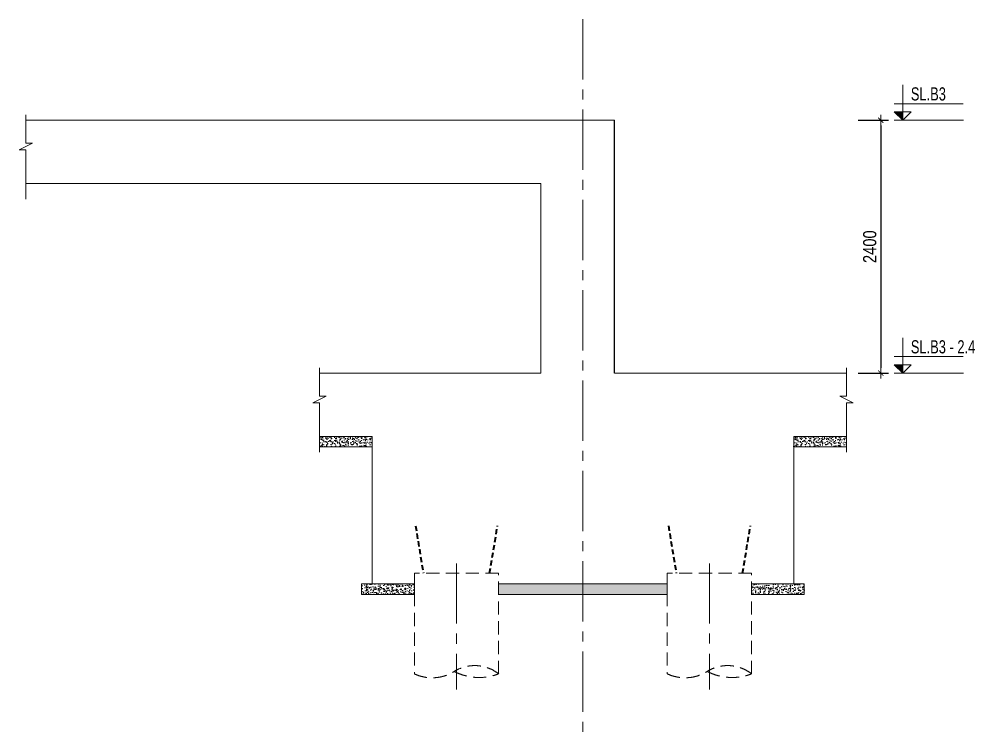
# Model space of a CAD drawing. Header units: millimetres. Extents: x -134772 to 596971, y -129535 to 35703.
# Drawn here: x 26924 to 35993, y 28901 to 35703 of the extents above; entities that cross this region are included whole.
import ezdxf

# ---------------------------------------------------------------- set-up
doc = ezdxf.new("R2010")
doc.units = ezdxf.units.MM
doc.header["$MEASUREMENT"] = 0
doc.linetypes.add('CENTER2', pattern=[28.575, 19.05, -3.175, 3.175, -3.175])
doc.linetypes.add('HIDDEN', pattern=[0.375, 0.25, -0.125])
doc.layers.get('Defpoints').update_dxf_attribs({"color": 252})
for name, color, linetype, lineweight in [('KC-COT', 3, 'Continuous', 25), ('KC-TRUC', 5, 'CENTER2', 18), ('NDC_S_AXIS', 5, 'CENTER2', 15), ('NDC_S_BREAK-LINE', 1, 'Continuous', 15), ('NDC_S_CONTINUOUS', 3, 'Continuous', 20), ('NDC_S_DIM', 1, 'Continuous', 9), ('NDC_S_HATCH MATERIAL', 8, 'Continuous', 13), ('NDC_S_REBAR', 4, 'Continuous', 35)]:
    doc.layers.add(name, color=color, linetype=linetype, lineweight=lineweight)
doc.styles.add('NDC_ARIAL', font='arial.ttf', dxfattribs={"width": 0.8})
doc.dimstyles.new('NDC_1-25', dxfattribs={"dimscale": 25, "dimtxt": 2.5, "dimasz": 1, "dimexe": 1.5, "dimexo": 0, "dimgap": 0.8, "dimtad": 1, "dimdec": 0, "dimdsep": 46, "dimtxsty": 'NDC_ARIAL', "dimblk": 'DIMMARK', "dimcen": 49999.938995, "dimdle": 1.5, "dimclrd": 1, "dimclre": 1, "dimclrt": 3, "dimadec": 0, "dimazin": 0, "dimtfac": 1, "dimtdec": 0, "dimtix": 1, "dimtmove": 2, "dimatfit": 3, "dimfxl": 1, "dimarcsym": 0})

# ---------------------------------------------------------------- blocks, each defined once
blk = doc.blocks.new('*U458')
at = {"layer": 'KC-TRUC', "ltscale": 30}
blk.add_line((0, 193.8), (0, -1004.2), dxfattribs=at)
at = {"layer": 'NDC_S_HATCH MATERIAL', "color": 2, "linetype": 'HIDDEN', "ltscale": 500}
blk.add_lwpolyline([(400, -854.8), (400, 99.3), (-400, 99.3), (-400, -854.8)], dxfattribs=at)
for centre, major_axis, start_param, end_param in [((173.3, -1142.7), (-259.2, 259.2), -1.452433, -0.227584), ((-231.6, -492.3), (-282.6, 282.6), 1.921341, 2.912184), ((215, -379), (360.9, 360.9), 3.446929, 4.297833)]:
    blk.add_ellipse(centre, major_axis=major_axis, ratio=1, start_param=start_param, end_param=end_param, dxfattribs=at)
at = {"layer": 'NDC_S_REBAR', "linetype": 'HIDDEN', "ltscale": 200}
for p, q in [((-389.4, 550.9), (-314.3, 100)), ((314.3, 100), (389.4, 550.9))]:
    blk.add_line(p, q, dxfattribs=at)
blk = doc.blocks.new('CD')
blk.add_hatch(color=2).paths.add_polyline_path([(0, 160), (-161, 160), (0, 0)])
at = {"ltscale": 50}
h = blk.add_hatch(dxfattribs=at)
h.set_pattern_fill('ANSI31', color=8, scale=140.625054, style=0)
h.set_pattern_definition([(45, (6e-10, 0), (-315.7, 315.7), [])])
h.paths.add_polyline_path([(0, 160), (0, 0), (161, 160)])
at = {"color": 8, "ltscale": 50}
for p, q in [((-159, 314), (1147, 314)), ((1156, 0), (-164, 0))]:
    blk.add_line(p, q, dxfattribs=at)
for points in [[(0, 669), (0, 0)], [(0, 0), (-161, 160), (0, 160)], [(0, 0), (161, 160), (0, 160)]]:
    blk.add_lwpolyline(points, dxfattribs=at)
at = {"color": 3, "style": 'NDC_ARIAL', "width": 0.7}
blk.add_attdef('COT', (154, 375), '', height=250, dxfattribs=at)
blk = doc.blocks.new('DIMMARK')
at = {"layer": 'NDC_S_DIM', "color": 1}
blk.add_line((-1.5, 0), (1, 0), dxfattribs=at)
at = {"layer": 'NDC_S_DIM', "color": 2, "const_width": 0.15}
blk.add_lwpolyline([(-0.5, -0.5), (0.5, 0.5)], dxfattribs=at)
blk = doc.blocks.new('*D1621')
at = {"layer": 'Defpoints', "color": 0, "transparency": 16777216}
for p in [(34886.7, 34743.2), (34886.7, 32343.2), (35099.7, 32343.2)]:
    blk.add_point(p, dxfattribs=at)
at = {"layer": 'NDC_S_DIM', "color": 1, "lineweight": -2, "transparency": 16777216}
for p, q in [((34886.7, 34743.2), (35174.7, 34743.2)), ((35099.7, 34693.2), (35099.7, 32393.2)), ((34886.7, 32343.2), (35174.7, 32343.2))]:
    blk.add_line(p, q, dxfattribs=at)
at = {"layer": 'NDC_S_DIM', "color": 1, "lineweight": -2, "transparency": 16777216, "xscale": 50, "yscale": 50, "zscale": 50}
for p, rotation in [((35099.7, 34743.2), 90), ((35099.7, 32343.2), 270)]:
    blk.add_blockref('DIMMARK', p, dxfattribs=dict(at, rotation=rotation))
at = {"layer": 'NDC_S_DIM', "color": 3, "transparency": 16777216, "insert": (34995.9, 33543.2), "char_height": 125, "attachment_point": 5, "rotation": 90, "style": 'NDC_ARIAL'}
blk.add_mtext('2400', dxfattribs=at)

msp = doc.modelspace()

# ---------------------------------------------------------------- hatches: boundary and pattern name
at = {"layer": 'NDC_S_HATCH MATERIAL'}
h = msp.add_hatch(dxfattribs=at)
h.set_pattern_fill('AR-CONC', color=256, scale=8)
h.set_pattern_definition([(50, (19474.08, 58363.345), (57.380815, -5.02017), [6, -66]), (355, (19474.08, 58363.345), (-11.10011, 60.17537), [4.8, -52.8]), (100.45144, (19478.86, 58362.926), (46.28071, 55.1552), [5.09922, -56.09137]), (46.1842, (19474.08, 58379.345), (85.3793, -13.24154), [9, -99]), (96.63564, (19481.19, 58378.24), (74.77296, 77.9295), [7.64883, -84.1371]), (351.18416, (19474.08, 58379.345), (74.77296, 77.9295), [7.2, -79.2]), (21, (19482.08, 58375.345), (47.752564, -32.20951), [6, -66]), (326, (19482.08, 58375.345), (19.46523, 58.012), [4.8, -52.8]), (71.45144, (19486.06, 58372.66), (67.21779, 25.80249), [5.09922, -56.09137]), (37.5, (19474.078, 58363.345), (0.972788, 26.631508), [0, -52.16, 0, -53.6, 0, -53]), (7.5, (19474.078, 58363.345), (21.045563, 31.552937), [0, -30.56, 0, -50.96, 0, -20.2]), (327.5, (19456.238, 58363.345), (42.705795, -1.80439), [0, -20, 0, -62.4, 0, -82.8]), (317.5, (19448.238, 58363.345), (46.654894, 8.0084), [0, -26, 0, -41.44, 0, -58.8])])
h.paths.add_polyline_path([(29774.1, 31743.2), (30274.1, 31743.2), (30274.1, 31643.2), (29774.1, 31643.2)])
h = msp.add_hatch(dxfattribs=at)
h.set_pattern_fill('AR-CONC', color=256, scale=8)
h.set_pattern_definition([(50, (23974.08, 58363.345), (57.380815, -5.02017), [6, -66]), (355, (23974.08, 58363.345), (-11.10011, 60.17537), [4.8, -52.8]), (100.45144, (23978.86, 58362.926), (46.28071, 55.1552), [5.09922, -56.09137]), (46.1842, (23974.08, 58379.345), (85.3793, -13.24154), [9, -99]), (96.63564, (23981.19, 58378.24), (74.77296, 77.9295), [7.64883, -84.1371]), (351.18416, (23974.08, 58379.345), (74.77296, 77.9295), [7.2, -79.2]), (21, (23982.08, 58375.345), (47.752564, -32.20951), [6, -66]), (326, (23982.08, 58375.345), (19.46523, 58.012), [4.8, -52.8]), (71.45144, (23986.06, 58372.66), (67.21779, 25.80249), [5.09922, -56.09137]), (37.5, (23974.078, 58363.345), (0.972788, 26.631508), [0, -52.16, 0, -53.6, 0, -53]), (7.5, (23974.078, 58363.345), (21.045563, 31.552937), [0, -30.56, 0, -50.96, 0, -20.2]), (327.5, (23956.238, 58363.345), (42.705795, -1.80439), [0, -20, 0, -62.4, 0, -82.8]), (317.5, (23948.238, 58363.345), (46.654894, 8.0084), [0, -26, 0, -41.44, 0, -58.8])])
h.paths.add_polyline_path([(34274.1, 31743.2), (34774.1, 31743.2), (34774.1, 31643.2), (34274.1, 31643.2)])
h = msp.add_hatch(dxfattribs=at)
h.set_pattern_fill('AR-CONC', color=256, scale=8)
h.set_pattern_definition([(50, (21074.08, 56963.344), (57.380815, -5.02017), [6, -66]), (355, (21074.08, 56963.344), (-11.10011, 60.17537), [4.8, -52.8]), (100.45144, (21078.864, 56962.925), (46.28071, 55.1552), [5.09922, -56.09137]), (46.1842, (21074.08, 56979.344), (85.3793, -13.24154), [9, -99]), (96.63564, (21081.2, 56978.24), (74.77296, 77.9295), [7.64883, -84.1371]), (351.18416, (21074.08, 56979.34), (74.77296, 77.9295), [7.2, -79.2]), (21, (21082.08, 56975.344), (47.752564, -32.20951), [6, -66]), (326, (21082.08, 56975.344), (19.46523, 58.012), [4.8, -52.8]), (71.45144, (21086.06, 56972.66), (67.21779, 25.80249), [5.09922, -56.09137]), (37.5, (21074.082, 56963.344), (0.972788, 26.631508), [0, -52.16, 0, -53.6, 0, -53]), (7.5, (21074.082, 56963.344), (21.045563, 31.552937), [0, -30.56, 0, -50.96, 0, -20.2]), (327.5, (21056.242, 56963.344), (42.705795, -1.80439), [0, -20, 0, -62.4, 0, -82.8]), (317.5, (21048.24, 56963.344), (46.654894, 8.0084), [0, -26, 0, -41.44, 0, -58.8])])
h.paths.add_polyline_path([(30174.1, 30343.2), (30674.1, 30343.2), (30674.1, 30243.2), (30174.1, 30243.2)])
h = msp.add_hatch(dxfattribs=at)
h.set_pattern_fill('AR-CONC', color=256, scale=8)
h.set_pattern_definition([(50, (22574.06, 56963.396), (57.380815, -5.02017), [6, -66]), (355, (22574.06, 56963.396), (-11.10011, 60.17537), [4.8, -52.8]), (100.45144, (22578.843, 56962.98), (46.28071, 55.1552), [5.09922, -56.09137]), (46.1842, (22574.06, 56979.396), (85.3793, -13.24154), [9, -99]), (96.63564, (22581.18, 56978.29), (74.77296, 77.9295), [7.64883, -84.1371]), (351.18416, (22574.06, 56979.4), (74.77296, 77.9295), [7.2, -79.2]), (21, (22582.06, 56975.396), (47.752564, -32.20951), [6, -66]), (326, (22582.06, 56975.396), (19.46523, 58.012), [4.8, -52.8]), (71.45144, (22586.04, 56972.71), (67.21779, 25.80249), [5.09922, -56.09137]), (37.5, (22574.061, 56963.396), (0.972788, 26.631508), [0, -52.16, 0, -53.6, 0, -53]), (7.5, (22574.06, 56963.396), (21.045563, 31.552937), [0, -30.56, 0, -50.96, 0, -20.2]), (327.5, (22556.221, 56963.396), (42.705795, -1.80439), [0, -20, 0, -62.4, 0, -82.8]), (317.5, (22548.22, 56963.396), (46.654894, 8.0084), [0, -26, 0, -41.44, 0, -58.8])])
h.paths.add_polyline_path([(31474.1, 30343.2), (33074.1, 30343.2), (33074.1, 30243.2), (31474.1, 30243.2)])
h = msp.add_hatch(dxfattribs=at)
h.set_pattern_fill('AR-CONC', color=256, scale=8)
h.set_pattern_definition([(50, (22974.056, 56963.43), (57.380815, -5.02017), [6, -66]), (355, (22974.056, 56963.43), (-11.10011, 60.17537), [4.8, -52.8]), (100.45144, (22978.84, 56963.01), (46.28071, 55.1552), [5.09922, -56.09137]), (46.1842, (22974.056, 56979.43), (85.3793, -13.24154), [9, -99]), (96.63564, (22981.17, 56978.324), (74.77296, 77.92949), [7.64883, -84.1371]), (351.18416, (22974.06, 56979.43), (74.77296, 77.9295), [7.2, -79.2]), (21, (22982.056, 56975.43), (47.752564, -32.20951), [6, -66]), (326, (22982.056, 56975.43), (19.46523, 58.012), [4.8, -52.8]), (71.45144, (22986.035, 56972.744), (67.21779, 25.80249), [5.09922, -56.09137]), (37.5, (22974.056, 56963.428), (0.972788, 26.631508), [0, -52.16, 0, -53.6, 0, -53]), (7.5, (22974.056, 56963.428), (21.045563, 31.552937), [0, -30.56, 0, -50.96, 0, -20.2]), (327.5, (22956.216, 56963.428), (42.705795, -1.80439), [0, -20, 0, -62.4, 0, -82.8]), (317.5, (22948.216, 56963.428), (46.654894, 8.0084), [0, -26, 0, -41.44, 0, -58.8])])
h.paths.add_polyline_path([(33874, 30343.1), (34374.1, 30343.3), (34374.1, 30243.3), (33874, 30243.1)])

# ---------------------------------------------------------------- linework, layer by layer
at = {"layer": 'KC-COT', "ltscale": 4}
msp.add_line((32574.6, 32343.2), (32574.6, 34743.2), dxfattribs=at)
at = {"layer": 'NDC_S_AXIS', "ltscale": 30}
msp.add_lwpolyline([(32274.1, 35702.9), (32274.1, 28901.1)], dxfattribs=at)
at = {"layer": 'NDC_S_BREAK-LINE'}
for points in [[(26987.7, 33993.2), (26987.7, 34461.2), (26923.7, 34461.2), (27051.7, 34525.2), (26987.7, 34525.2), (26987.7, 34793.2)], [(29774.1, 31593.2), (29774.1, 32061.2), (29710.1, 32061.2), (29838.1, 32125.2), (29774.1, 32125.2), (29774.1, 32393.2)], [(34774.1, 31593.2), (34774.1, 32061.2), (34838.1, 32061.2), (34710.1, 32125.2), (34774.1, 32125.2), (34774.1, 32393.2)]]:
    msp.add_lwpolyline(points, dxfattribs=at)
at = {"layer": 'NDC_S_CONTINUOUS', "ltscale": 4}
for p, q in [((26987.7, 34743.2), (32574.6, 34743.2)), ((34774.1, 32343.2), (32574.6, 32343.2)), ((29774.1, 31743.2), (30274.1, 31743.2)), ((30274.1, 31743.2), (30274.1, 30343.2)), ((34274.1, 31743.2), (34774.1, 31743.2)), ((34274.1, 30343.2), (34274.1, 31743.2)), ((30274.1, 30343.2), (30674.1, 30343.2)), ((33874, 30343.1), (34274.1, 30343.2))]:
    msp.add_line(p, q, dxfattribs=at)
for points in [[(26987.7, 34143.2), (31874.6, 34143.2), (31874.6, 32343.2), (29774.1, 32343.2)], [(31474.1, 30343.2), (33074.1, 30343.2)]]:
    msp.add_lwpolyline(points, dxfattribs=at)
at = {"layer": 'NDC_S_HATCH MATERIAL'}
for points in [[(29774.1, 31743.2), (30274.1, 31743.2), (30274.1, 31643.2), (29774.1, 31643.2)], [(34274.1, 31743.2), (34774.1, 31743.2), (34774.1, 31643.2), (34274.1, 31643.2)], [(30174.1, 30343.2), (30674.1, 30343.2), (30674.1, 30243.2), (30174.1, 30243.2)], [(31474.1, 30343.2), (33074.1, 30343.2), (33074.1, 30243.2), (31474.1, 30243.2)], [(33874, 30343.1), (34374.1, 30343.3), (34374.1, 30243.3), (33874, 30243.1)]]:
    msp.add_lwpolyline(points, close=True, dxfattribs=at)

# ---------------------------------------------------------------- block references
for p in [(31074.1, 30344.4), (33474.1, 30344.5)]:
    msp.add_blockref('*U458', p)
at = {"layer": 'NDC_S_DIM', "xscale": 0.5, "yscale": 0.5, "zscale": 0.5}
for p, values in [((35308.1, 34743.2), {'COT': 'SL.B3'}), ((35308.1, 32343.2), {'COT': 'SL.B3 - 2.4'})]:
    msp.add_blockref('CD', p, dxfattribs=at).add_auto_attribs(values)

# ---------------------------------------------------------------- dimensions: what is measured, and where the dimension line sits
at = {"layer": 'NDC_S_DIM'}
dim = msp.add_linear_dim(base=(35099.7, 32343.2), p1=(34886.7, 34743.2), p2=(34886.7, 32343.2), angle=90, dimstyle='NDC_1-25', override={"dimscale": 50}, dxfattribs=at)
dim.commit()
dim.dimension.update_dxf_attribs({"geometry": '*D1621', "text_midpoint": (34995.9, 33543.2)})

doc.saveas('drawing.dxf')
